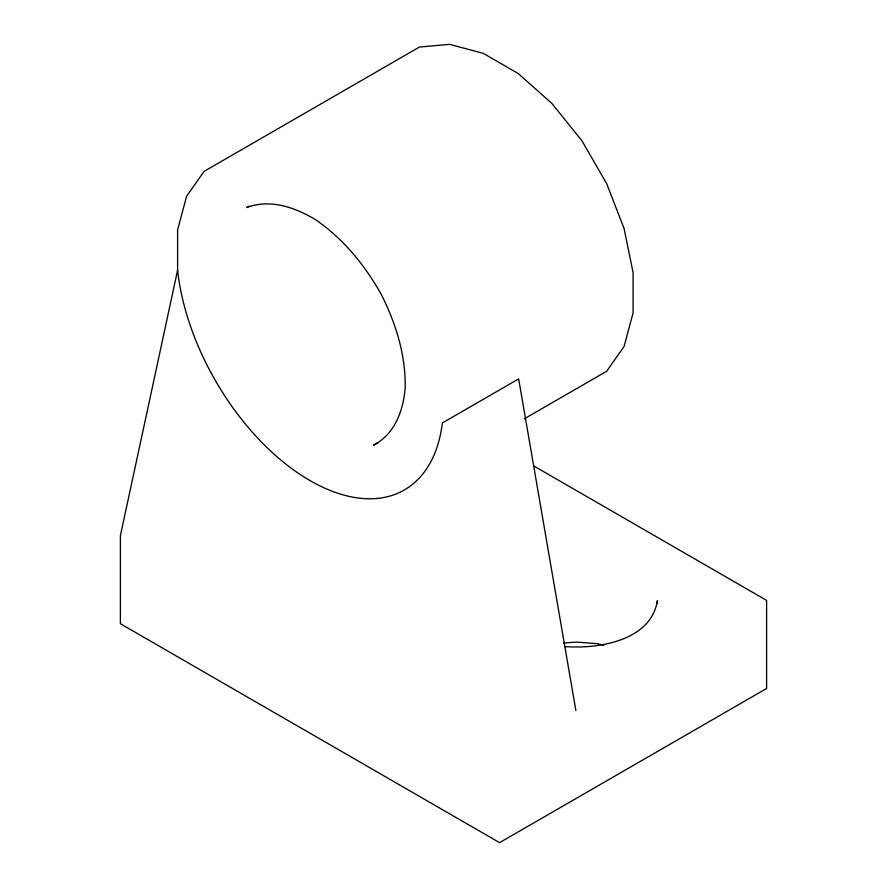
<?xml version="1.0" encoding="UTF-8"?>
<svg xmlns="http://www.w3.org/2000/svg" width="887" height="887" viewBox="0 0 887 887"><rect width="100%" height="100%" fill="white"/><g stroke="black" fill="none" stroke-linecap="round" stroke-linejoin="round"><path stroke-width="1.33" d="M524.394 418.775L606.641 371.287L624.071 346.495L633.096 312.834L633.096 272.586L624.071 228.502L606.641 183.587L581.994 140.9L551.814 103.347L518.152 73.499L483.293 53.375L449.631 44.35L419.44 47.044L204.065 171.391L186.636 196.193L177.611 229.855L177.611 270.103L120.388 535.637L120.388 623.727L499.581 842.65L766.612 688.478L766.612 600.388L533.819 465.985M249.025 206.128L246.641 207.514C270.258 198.655 295.038 207.358 315.606 219.721C343.358 238.814 364.89 265.213 381.277 294.429C395.89 323.445 405.802 355.099 405.182 387.863C403.374 410.592 394.737 434.286 373.327 445.296L378.095 442.546M563.356 643.086L576.439 642.088L597.383 643.685L603.892 645.237M564.664 646.534C597.96 649.251 651.125 640.835 657.367 600.721L657.367 603.47M575.874 710.509L518.651 378.904L442.358 422.955A188.82 109.012 60 0 1 309.984 480.577A188.82 109.012 60 0 1 177.611 270.103"/></g></svg>
